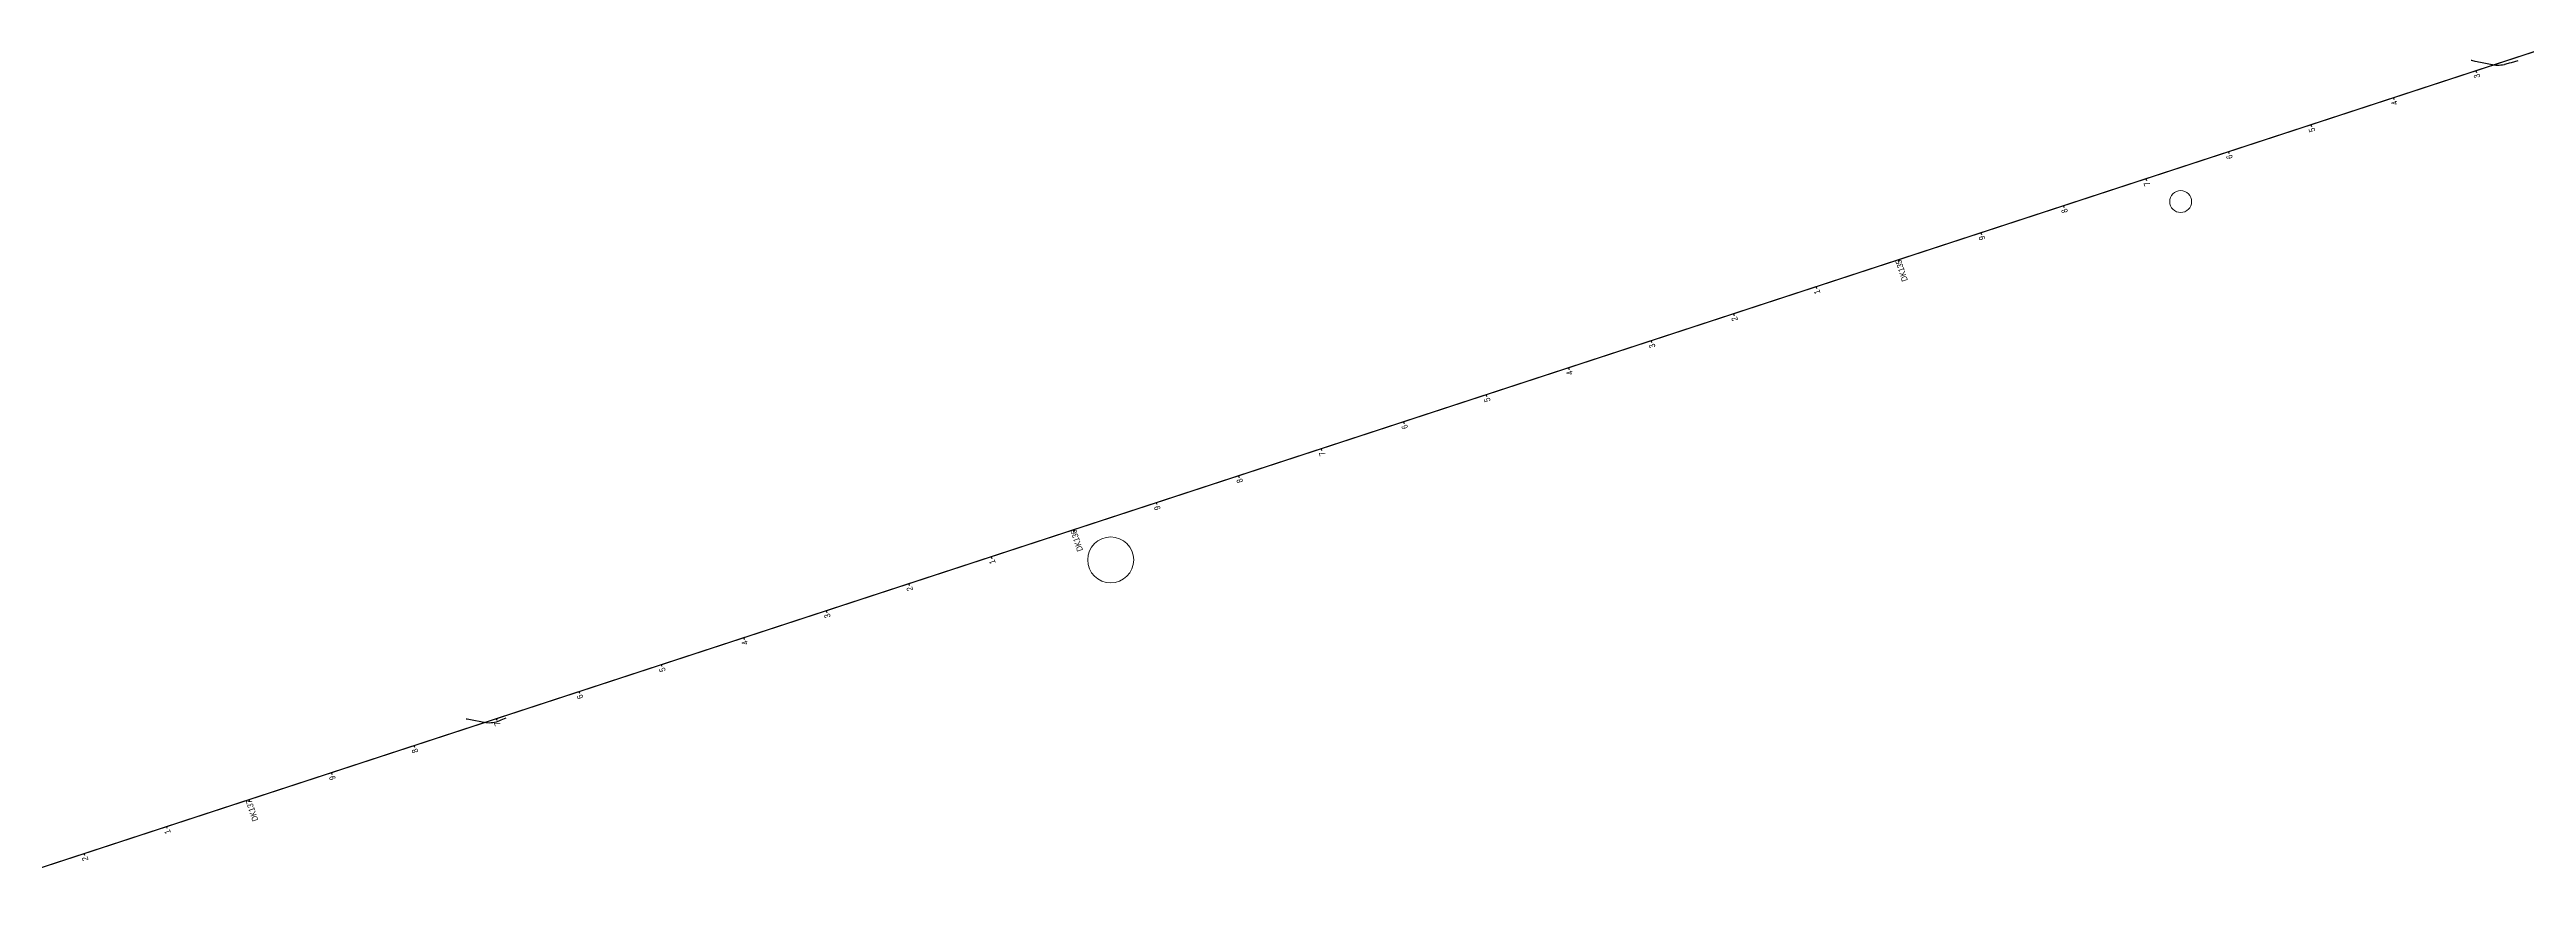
# Model space of a CAD drawing. Header units: millimetres. Extents: x 497834 to 621495, y 3353175 to 3430424.
# Drawn here: x 552304 to 555158, y 3379352 to 3380311 of the extents above; entities that cross this region are included whole.
import ezdxf

# ---------------------------------------------------------------- set-up
doc = ezdxf.new("R2010")
doc.units = ezdxf.units.MM
for name, color, linetype in [('DK改路中线', 7, 'Continuous'), ('dl4', 7, 'Continuous'), ('房屋圆', 7, 'Continuous'), ('沪乍杭打线-0.0-200.8段-施工系转设计系成果-2000坐标系-左线_里程', 7, 'Continuous')]:
    doc.layers.add(name, color=color, linetype=linetype)
doc.styles.add('PM_LC', font='slromans.shx', dxfattribs={"width": 0.75, "bigfont": 'hztxt.shx'})

msp = doc.modelspace()

# ---------------------------------------------------------------- linework, layer by layer
at = {"layer": 'DK改路中线', "color": 3, "linetype": 'Continuous', "ltscale": 2, "flags": 128}
for points in [[(555148.2, 3380298), (555140.5, 3380295.8), (555138.5, 3380295.3), (555134.7, 3380294.2), (555133.5, 3380293.9, -0.120217), (555132.8, 3380293.7), (555130.8, 3380293.3), (555128.8, 3380293), (555126.8, 3380292.8), (555124.8, 3380292.8), (555122.8, 3380292.9), (555120.9, 3380293.1), (555119.3, 3380293.4), (555118.9, 3380293.5), (555116.9, 3380293.9), (555115, 3380294.3), (555111.1, 3380295.1), (555109.1, 3380295.5), (555105.2, 3380296.3), (555103.2, 3380296.7), (555101.3, 3380297.1), (555099.3, 3380297.5), (555095.4, 3380298.4), (555094.5, 3380298.5)], [(552829.7, 3379540.5), (552827.8, 3379539.7), (552826, 3379538.9), (552824.2, 3379538.1), (552822.5, 3379537.4, -0.151471), (552822.3, 3379537.3), (552820.5, 3379536.6), (552818.6, 3379536), (552816.6, 3379535.5), (552814.7, 3379535.2), (552812.7, 3379535), (552810.7, 3379534.9), (552808.7, 3379535), (552806.7, 3379535.1), (552804.8, 3379535.4), (552804.7, 3379535.5), (552802.7, 3379535.9), (552800.8, 3379536.2), (552792.9, 3379537.8), (552791, 3379538.1), (552785.1, 3379539.3), (552784.1, 3379539.5)]]:
    msp.add_lwpolyline(points, format="xyb", dxfattribs=at)
at = {"layer": 'dl4', "color": 3, "linetype": 'Continuous', "ltscale": 2, "const_width": 1.4, "flags": 128}
msp.add_lwpolyline([(555172.7, 3380310.5), (552247.8, 3379353)], dxfattribs=at)
at = {"layer": '房屋圆', "lineweight": 0}
for centre, radius in [((554759.8, 3380135.9), 12.6), ((553526.8, 3379723), 26.5)]:
    msp.add_circle(centre, radius, dxfattribs=at)
at = {"layer": '沪乍杭打线-0.0-200.8段-施工系转设计系成果-2000坐标系-左线_里程', "color": 5, "linetype": 'Continuous', "ltscale": 2}
for p, q in [((555099.9, 3380286.6), (555100.6, 3380284.7)), ((555004.9, 3380255.5), (555005.5, 3380253.6)), ((554909.9, 3380224.4), (554910.5, 3380222.5)), ((554814.8, 3380193.3), (554815.4, 3380191.4)), ((554719.8, 3380162.2), (554720.4, 3380160.3)), ((554624.7, 3380131.1), (554625.3, 3380129.2)), ((554529.7, 3380100), (554530.3, 3380098.1)), ((554434.6, 3380068.9), (554435.2, 3380067)), ((554339.6, 3380037.8), (554340.2, 3380035.9)), ((554244.5, 3380006.6), (554245.2, 3380004.7)), ((554149.5, 3379975.5), (554150.1, 3379973.6)), ((554054.4, 3379944.4), (554055.1, 3379942.5)), ((553959.4, 3379913.3), (553960, 3379911.4)), ((553864.3, 3379882.2), (553865, 3379880.3)), ((553769.3, 3379851.1), (553769.9, 3379849.2)), ((553674.2, 3379820), (553674.9, 3379818.1)), ((553579.2, 3379788.9), (553579.8, 3379787)), ((553484.2, 3379757.7), (553484.8, 3379755.8)), ((553389.1, 3379726.6), (553389.7, 3379724.7)), ((553294.1, 3379695.5), (553294.7, 3379693.6)), ((553199, 3379664.4), (553199.6, 3379662.5)), ((553104, 3379633.3), (553104.6, 3379631.4)), ((553008.9, 3379602.2), (553009.5, 3379600.3)), ((552913.9, 3379571.1), (552914.5, 3379569.2)), ((552818.8, 3379540), (552819.5, 3379538.1)), ((552723.8, 3379508.9), (552724.4, 3379507)), ((552628.7, 3379477.7), (552629.4, 3379475.8)), ((552533.7, 3379446.6), (552534.3, 3379444.7)), ((552438.6, 3379415.5), (552439.3, 3379413.6)), ((552343.6, 3379384.4), (552344.2, 3379382.5))]:
    msp.add_line(p, q, dxfattribs=at)

# ---------------------------------------------------------------- texts
at = {"layer": '沪乍杭打线-0.0-200.8段-施工系转设计系成果-2000坐标系-左线_里程', "color": 2, "style": 'PM_LC', "width": 0.75}
for s, p in [('3', (555105.2, 3380279.5)), ('4', (555010.2, 3380248.4)), ('5', (554915.1, 3380217.3)), ('6', (554820.1, 3380186.2)), ('7', (554725, 3380155.1)), ('8', (554630, 3380124)), ('9', (554534.9, 3380092.9)), ('DK135', (554445.5, 3380045.2)), ('1', (554344.8, 3380030.6)), ('2', (554249.8, 3379999.5)), ('3', (554154.8, 3379968.4)), ('4', (554059.7, 3379937.3)), ('5', (553964.7, 3379906.2)), ('6', (553869.6, 3379875.1)), ('7', (553774.6, 3379844)), ('8', (553679.5, 3379812.9)), ('9', (553584.5, 3379781.7)), ('DK136', (553495, 3379734.1)), ('1', (553394.4, 3379719.5)), ('2', (553299.3, 3379688.4)), ('3', (553204.3, 3379657.3)), ('4', (553109.2, 3379626.2)), ('5', (553014.2, 3379595.1)), ('6', (552919.2, 3379564)), ('7', (552824.1, 3379532.9)), ('8', (552729.1, 3379501.7)), ('9', (552634, 3379470.6)), ('DK137', (552544.6, 3379423)), ('1', (552443.9, 3379408.4)), ('2', (552348.9, 3379377.3))]:
    msp.add_text(s, height=7, rotation=108.1247, dxfattribs=at).set_placement(p)

doc.saveas('drawing.dxf')
